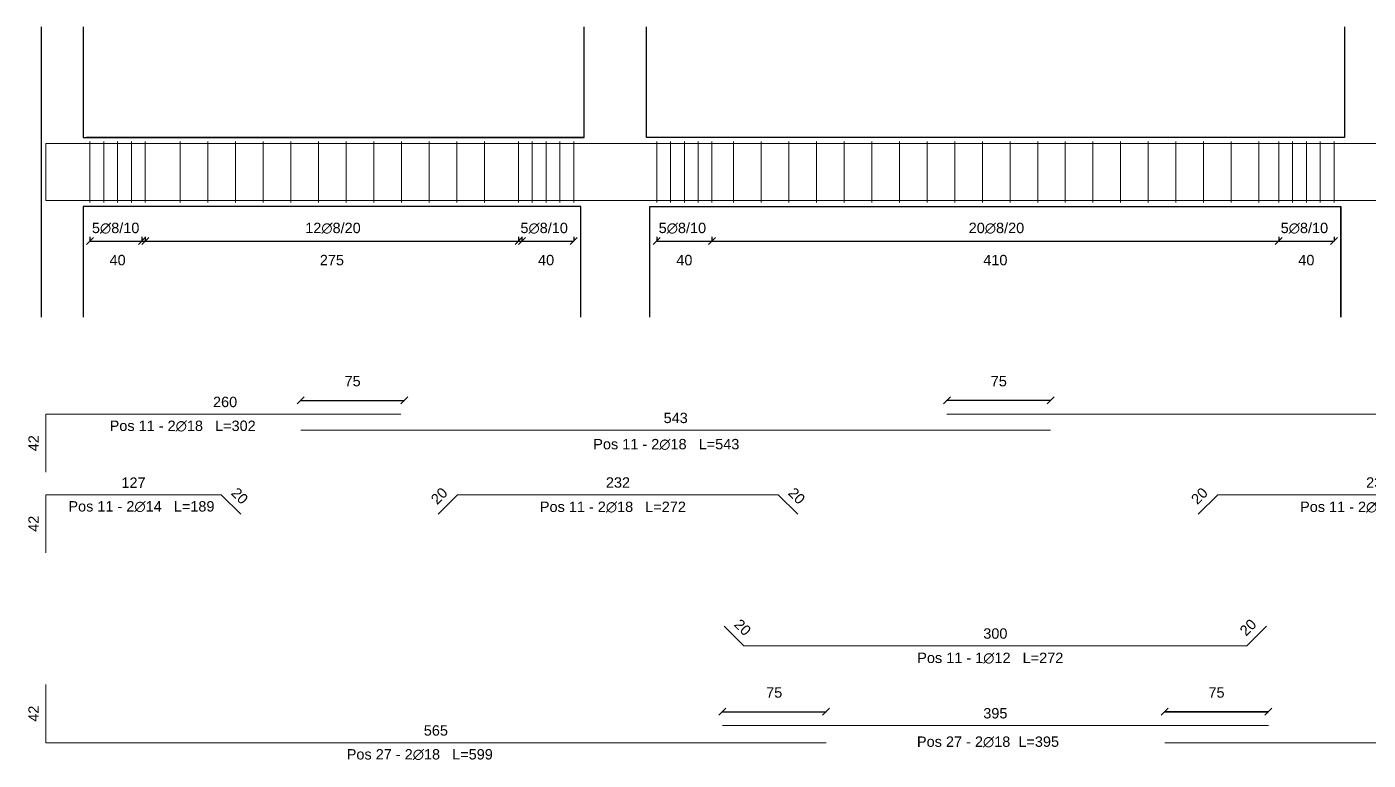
# Model space of a CAD drawing. Header units: millimetres. Extents: x -455371 to 117772, y -78417 to 116564.
# Drawn here: x -265607 to -255903, y -10194 to -4889 of the extents above; entities that cross this region are included whole.
import ezdxf

# ---------------------------------------------------------------- set-up
doc = ezdxf.new("R2010")
doc.units = ezdxf.units.MM
doc.layers.get('0').update_dxf_attribs({"color": 255})
for name, color, linetype, lineweight in [('armature', 5, 'Continuous', 18), ('Cls', 7, 'Continuous', 25), ('quote', 5, 'Continuous', 15), ('Scritte', 7, 'Continuous', 15), ('staffe', 10, 'Continuous', 15)]:
    doc.layers.add(name, color=color, linetype=linetype, lineweight=lineweight)
doc.styles.get("Standard").update_dxf_attribs({"font": 'arial.ttf'})
doc.dimstyles.new('per distinte 1 a 50', dxfattribs={"dimtxt": 75, "dimasz": 150, "dimexe": 0.18, "dimexo": 250, "dimgap": 50, "dimtad": 1, "dimdec": 0, "dimlfac": 0.1, "dimzin": 0, "dimdsep": 46, "dimtxsty": 'Standard', "dimblk": 'NONE', "dimcen": 0, "dimse1": 1, "dimse2": 1, "dimsd1": 1, "dimsd2": 1, "dimadec": 0, "dimazin": 0, "dimtfac": 1, "dimtdec": 0, "dimtix": 1, "dimtofl": 0, "dimtmove": 0, "dimatfit": 3, "dimldrblk": 'NONE', "dimfxl": 250, "dimfxlon": 1, "dimtolj": 1, "dimtzin": 0, "dimarcsym": 2})
doc.dimstyles.new('scala1 a 50', dxfattribs={"dimtxt": 75, "dimasz": 50, "dimexe": 0.18, "dimexo": 250, "dimgap": 100, "dimtad": 2, "dimdec": 0, "dimlfac": 0.1, "dimzin": 0, "dimdsep": 46, "dimtxsty": 'Standard', "dimblk": 'OBLIQUE', "dimcen": -100, "dimadec": 0, "dimazin": 0, "dimtfac": 1, "dimtdec": 0, "dimtofl": 0, "dimtmove": 0, "dimatfit": 3, "dimfxl": 250, "dimfxlon": 1, "dimtolj": 1, "dimtzin": 0, "dimarcsym": 0})

# ---------------------------------------------------------------- blocks, each defined once
blk = doc.blocks.new('*U354')
at = {"layer": 'staffe'}
blk.add_lwpolyline([(0, -220), (0, 220)], dxfattribs=at)
blk = doc.blocks.new('*U355')
at = {"layer": 'Cls', "color": 0, "linetype": 'ByBlock', "lineweight": -2, "transparency": 16777216}
for p in [(0, 0), (100, 0), (200, 0), (300, 0), (400, 0)]:
    blk.add_blockref('*U354', p, dxfattribs=at)
blk = doc.blocks.new('*U356')
at = {"layer": 'staffe'}
blk.add_lwpolyline([(0, -220), (0, 220)], dxfattribs=at)
blk = doc.blocks.new('*U357')
at = {"layer": 'Cls', "color": 0, "linetype": 'ByBlock', "lineweight": -2, "transparency": 16777216}
for p in [(0, 0), (100, 0), (200, 0), (300, 0), (400, 0)]:
    blk.add_blockref('*U356', p, dxfattribs=at)
blk = doc.blocks.new('*U378')
at = {"layer": 'staffe'}
blk.add_lwpolyline([(0, -220), (0, 220)], dxfattribs=at)
blk = doc.blocks.new('*U379')
at = {"layer": 'Cls', "color": 0, "linetype": 'ByBlock', "lineweight": -2, "transparency": 16777216}
for p in [(0, 0), (100, 0), (200, 0), (300, 0), (400, 0)]:
    blk.add_blockref('*U378', p, dxfattribs=at)
blk = doc.blocks.new('*U380')
at = {"layer": 'staffe'}
blk.add_lwpolyline([(0, -220), (0, 220)], dxfattribs=at)
blk = doc.blocks.new('*U381')
at = {"layer": 'Cls', "color": 0, "linetype": 'ByBlock', "lineweight": -2, "transparency": 16777216}
for p in [(0, 0), (100, 0), (200, 0), (300, 0), (400, 0)]:
    blk.add_blockref('*U380', p, dxfattribs=at)
blk = doc.blocks.new('*U482')
at = {"layer": 'staffe'}
blk.add_lwpolyline([(0, -220), (0, 220)], dxfattribs=at)
blk = doc.blocks.new('*U483')
at = {"layer": 'Cls', "color": 0, "linetype": 'ByBlock', "lineweight": -2, "transparency": 16777216}
for p in [(0, 0), (200, 0), (400, 0), (600, 0), (800, 0), (1000, 0), (1200, 0), (1400, 0), (1600, 0), (1800, 0), (2000, 0), (2200, 0)]:
    blk.add_blockref('*U482', p, dxfattribs=at)
blk = doc.blocks.new('*U503')
at = {"layer": 'staffe'}
blk.add_lwpolyline([(0, -220), (0, 220)], dxfattribs=at)
blk = doc.blocks.new('*U502')
at = {"layer": 'Cls', "color": 0, "linetype": 'ByBlock', "lineweight": -2, "transparency": 16777216}
for p in [(0, 0), (200, 0), (400, 0), (600, 0), (800, 0), (1000, 0), (1200, 0), (1400, 0), (1600, 0), (1800, 0), (2000, 0), (2200, 0), (2400, 0), (2600, 0), (2800, 0), (3000, 0), (3200, 0), (3400, 0), (3600, 0), (3800, 0)]:
    blk.add_blockref('*U503', p, dxfattribs=at)
blk = doc.blocks.new('_Oblique')
at = {"color": 0, "linetype": 'ByBlock', "lineweight": -2}
blk.add_line((-0.5, -0.5), (0.5, 0.5), dxfattribs=at)
blk = doc.blocks.new('*D573')
at = {"layer": 'Defpoints', "color": 0, "transparency": 16777216}
for p in [(-256550.4, -6158.5), (-256150.4, -6158.5), (-256150.4, -6438)]:
    blk.add_point(p, dxfattribs=at)
at = {"layer": 'quote', "color": 0, "lineweight": -2, "transparency": 16777216}
for p, q in [((-256550.4, -6408.5), (-256550.4, -6438.2)), ((-256550.4, -6438), (-256150.4, -6438)), ((-256150.4, -6408.5), (-256150.4, -6438.2))]:
    blk.add_line(p, q, dxfattribs=at)
at = {"layer": 'quote', "color": 0, "lineweight": -2, "transparency": 16777216, "xscale": 50, "yscale": 50, "zscale": 50, "rotation": 180}
blk.add_blockref('_Oblique', (-256550.4, -6438), dxfattribs=at)
at = {"layer": 'quote', "color": 0, "lineweight": -2, "transparency": 16777216, "xscale": 50, "yscale": 50, "zscale": 50}
blk.add_blockref('_Oblique', (-256150.4, -6438), dxfattribs=at)
at = {"layer": 'quote', "color": 0, "transparency": 16777216, "insert": (-256350.4, -6576.3), "char_height": 75, "attachment_point": 5}
blk.add_mtext('\\A1;40', dxfattribs=at)
blk = doc.blocks.new('*D574')
at = {"layer": 'Defpoints', "color": 0, "transparency": 16777216}
for p in [(-262050.4, -6158.5), (-261650.4, -6158.5), (-261650.4, -6438)]:
    blk.add_point(p, dxfattribs=at)
at = {"layer": 'quote', "color": 0, "lineweight": -2, "transparency": 16777216}
for p, q in [((-262050.4, -6408.5), (-262050.4, -6438.2)), ((-262050.4, -6438), (-261650.4, -6438)), ((-261650.4, -6408.5), (-261650.4, -6438.2))]:
    blk.add_line(p, q, dxfattribs=at)
at = {"layer": 'quote', "color": 0, "lineweight": -2, "transparency": 16777216, "xscale": 50, "yscale": 50, "zscale": 50, "rotation": 180}
blk.add_blockref('_Oblique', (-262050.4, -6438), dxfattribs=at)
at = {"layer": 'quote', "color": 0, "lineweight": -2, "transparency": 16777216, "xscale": 50, "yscale": 50, "zscale": 50}
blk.add_blockref('_Oblique', (-261650.4, -6438), dxfattribs=at)
at = {"layer": 'quote', "color": 0, "transparency": 16777216, "insert": (-261850.4, -6576.3), "char_height": 75, "attachment_point": 5}
blk.add_mtext('\\A1;40', dxfattribs=at)
blk = doc.blocks.new('*D609')
at = {"layer": 'Defpoints', "color": 0, "transparency": 16777216}
for p in [(-265150.4, -6158.5), (-264750.4, -6158.5), (-264750.4, -6438)]:
    blk.add_point(p, dxfattribs=at)
at = {"layer": 'quote', "color": 0, "lineweight": -2, "transparency": 16777216}
for p, q in [((-265150.4, -6408.5), (-265150.4, -6438.2)), ((-265150.4, -6438), (-264750.4, -6438)), ((-264750.4, -6408.5), (-264750.4, -6438.2))]:
    blk.add_line(p, q, dxfattribs=at)
at = {"layer": 'quote', "color": 0, "lineweight": -2, "transparency": 16777216, "xscale": 50, "yscale": 50, "zscale": 50, "rotation": 180}
blk.add_blockref('_Oblique', (-265150.4, -6438), dxfattribs=at)
at = {"layer": 'quote', "color": 0, "lineweight": -2, "transparency": 16777216, "xscale": 50, "yscale": 50, "zscale": 50}
blk.add_blockref('_Oblique', (-264750.4, -6438), dxfattribs=at)
at = {"layer": 'quote', "color": 0, "transparency": 16777216, "insert": (-264950.4, -6576.3), "char_height": 75, "attachment_point": 5}
blk.add_mtext('\\A1;40', dxfattribs=at)
blk = doc.blocks.new('*D613')
at = {"layer": 'Defpoints', "color": 0, "transparency": 16777216}
for p in [(-261050.4, -6158.5), (-260650.4, -6158.5), (-260650.4, -6438)]:
    blk.add_point(p, dxfattribs=at)
at = {"layer": 'quote', "color": 0, "lineweight": -2, "transparency": 16777216}
for p, q in [((-261050.4, -6408.5), (-261050.4, -6438.2)), ((-261050.4, -6438), (-260650.4, -6438)), ((-260650.4, -6408.5), (-260650.4, -6438.2))]:
    blk.add_line(p, q, dxfattribs=at)
at = {"layer": 'quote', "color": 0, "lineweight": -2, "transparency": 16777216, "xscale": 50, "yscale": 50, "zscale": 50, "rotation": 180}
blk.add_blockref('_Oblique', (-261050.4, -6438), dxfattribs=at)
at = {"layer": 'quote', "color": 0, "lineweight": -2, "transparency": 16777216, "xscale": 50, "yscale": 50, "zscale": 50}
blk.add_blockref('_Oblique', (-260650.4, -6438), dxfattribs=at)
at = {"layer": 'quote', "color": 0, "transparency": 16777216, "insert": (-260850.4, -6576.3), "char_height": 75, "attachment_point": 5}
blk.add_mtext('\\A1;40', dxfattribs=at)
blk = doc.blocks.new('*D665')
at = {"layer": 'Defpoints', "color": 0, "transparency": 16777216}
for p in [(-264775.4, -6158.5), (-262025.4, -6158.5), (-262025.4, -6438)]:
    blk.add_point(p, dxfattribs=at)
at = {"layer": 'quote', "color": 0, "lineweight": -2, "transparency": 16777216}
for p, q in [((-264775.4, -6408.5), (-264775.4, -6438.2)), ((-264775.4, -6438), (-262025.4, -6438)), ((-262025.4, -6408.5), (-262025.4, -6438.2))]:
    blk.add_line(p, q, dxfattribs=at)
at = {"layer": 'quote', "color": 0, "lineweight": -2, "transparency": 16777216, "xscale": 50, "yscale": 50, "zscale": 50, "rotation": 180}
blk.add_blockref('_Oblique', (-264775.4, -6438), dxfattribs=at)
at = {"layer": 'quote', "color": 0, "lineweight": -2, "transparency": 16777216, "xscale": 50, "yscale": 50, "zscale": 50}
blk.add_blockref('_Oblique', (-262025.4, -6438), dxfattribs=at)
at = {"layer": 'quote', "color": 0, "transparency": 16777216, "insert": (-263400.4, -6576.3), "char_height": 75, "attachment_point": 5}
blk.add_mtext('\\A1;275', dxfattribs=at)
blk = doc.blocks.new('*D666')
at = {"layer": 'Defpoints', "color": 0, "transparency": 16777216}
for p in [(-260650.4, -6158.5), (-256550.4, -6158.5), (-256550.4, -6438)]:
    blk.add_point(p, dxfattribs=at)
at = {"layer": 'quote', "color": 0, "lineweight": -2, "transparency": 16777216}
for p, q in [((-260650.4, -6408.5), (-260650.4, -6438.2)), ((-260650.4, -6438), (-256550.4, -6438)), ((-256550.4, -6408.5), (-256550.4, -6438.2))]:
    blk.add_line(p, q, dxfattribs=at)
at = {"layer": 'quote', "color": 0, "lineweight": -2, "transparency": 16777216, "xscale": 50, "yscale": 50, "zscale": 50, "rotation": 180}
blk.add_blockref('_Oblique', (-260650.4, -6438), dxfattribs=at)
at = {"layer": 'quote', "color": 0, "lineweight": -2, "transparency": 16777216, "xscale": 50, "yscale": 50, "zscale": 50}
blk.add_blockref('_Oblique', (-256550.4, -6438), dxfattribs=at)
at = {"layer": 'quote', "color": 0, "transparency": 16777216, "insert": (-258600.4, -6576.3), "char_height": 75, "attachment_point": 5}
blk.add_mtext('\\A1;410', dxfattribs=at)
blk = doc.blocks.new('*D1148')
at = {"layer": 'Defpoints', "color": 0, "transparency": 16777216}
for p in [(-265470.4, -9647.3), (-265470.4, -9647.3), (-265470.4, -10067.3)]:
    blk.add_point(p, dxfattribs=at)
at = {"layer": 'quote', "color": 0, "transparency": 16777216, "insert": (-265558, -9857.3), "char_height": 75, "attachment_point": 5, "rotation": 90}
blk.add_mtext('\\A1;42', dxfattribs=at)
blk = doc.blocks.new('_None')
blk = doc.blocks.new('*D1149')
at = {"layer": 'Defpoints', "color": 0, "transparency": 16777216}
for p in [(-265470.4, -10067.3), (-259825.4, -10067.3), (-259825.4, -10067.3)]:
    blk.add_point(p, dxfattribs=at)
at = {"layer": 'quote', "color": 0, "transparency": 16777216, "insert": (-262647.9, -9979.1), "char_height": 75, "attachment_point": 5}
blk.add_mtext('\\A1;565', dxfattribs=at)
blk = doc.blocks.new('*D1151')
at = {"layer": 'Defpoints', "color": 0, "transparency": 16777216}
for p in [(-257375.4, -10067.3), (-257375.4, -10067.3), (-251730.4, -10067.3)]:
    blk.add_point(p, dxfattribs=at)
at = {"layer": 'quote', "color": 0, "transparency": 16777216, "insert": (-254552.9, -9979.1), "char_height": 75, "attachment_point": 5}
blk.add_mtext('\\A1;565', dxfattribs=at)
blk = doc.blocks.new('*D1152')
at = {"layer": 'Defpoints', "color": 0, "transparency": 16777216}
for p in [(-259825.4, -9842.8), (-260575.4, -9943), (-259825.4, -10067.3)]:
    blk.add_point(p, dxfattribs=at)
at = {"layer": 'quote', "color": 0, "lineweight": -2, "transparency": 16777216}
for p, q in [((-260575.4, -9842.8), (-260575.4, -9842.6)), ((-260575.4, -9842.8), (-259825.4, -9842.8)), ((-259825.4, -9842.8), (-259825.4, -9842.6))]:
    blk.add_line(p, q, dxfattribs=at)
at = {"layer": 'quote', "color": 0, "lineweight": -2, "transparency": 16777216, "xscale": 50, "yscale": 50, "zscale": 50, "rotation": 180}
blk.add_blockref('_Oblique', (-260575.4, -9842.8), dxfattribs=at)
at = {"layer": 'quote', "color": 0, "lineweight": -2, "transparency": 16777216, "xscale": 50, "yscale": 50, "zscale": 50}
blk.add_blockref('_Oblique', (-259825.4, -9842.8), dxfattribs=at)
at = {"layer": 'quote', "color": 0, "transparency": 16777216, "insert": (-260200.4, -9704.6), "char_height": 75, "attachment_point": 5}
blk.add_mtext('\\A1;75', dxfattribs=at)
blk = doc.blocks.new('*D1153')
at = {"layer": 'Defpoints', "color": 0, "transparency": 16777216}
for p in [(-260575.4, -9943), (-256625.4, -9943), (-256625.4, -9943)]:
    blk.add_point(p, dxfattribs=at)
at = {"layer": 'quote', "color": 0, "transparency": 16777216, "insert": (-258600.4, -9854.7), "char_height": 75, "attachment_point": 5}
blk.add_mtext('\\A1;395', dxfattribs=at)
blk = doc.blocks.new('*D1154')
at = {"layer": 'Defpoints', "color": 0, "transparency": 16777216}
for p in [(-256625.4, -9842.8), (-257375.4, -9943), (-256625.4, -9943)]:
    blk.add_point(p, dxfattribs=at)
at = {"layer": 'quote', "color": 0, "lineweight": -2, "transparency": 16777216}
for p, q in [((-257375.4, -9842.8), (-257375.4, -9842.6)), ((-257375.4, -9842.8), (-256625.4, -9842.8)), ((-256625.4, -9842.8), (-256625.4, -9842.6))]:
    blk.add_line(p, q, dxfattribs=at)
at = {"layer": 'quote', "color": 0, "lineweight": -2, "transparency": 16777216, "xscale": 50, "yscale": 50, "zscale": 50, "rotation": 180}
blk.add_blockref('_Oblique', (-257375.4, -9842.8), dxfattribs=at)
at = {"layer": 'quote', "color": 0, "lineweight": -2, "transparency": 16777216, "xscale": 50, "yscale": 50, "zscale": 50}
blk.add_blockref('_Oblique', (-256625.4, -9842.8), dxfattribs=at)
at = {"layer": 'quote', "color": 0, "transparency": 16777216, "insert": (-257000.4, -9704.6), "char_height": 75, "attachment_point": 5}
blk.add_mtext('\\A1;75', dxfattribs=at)
blk = doc.blocks.new('*D1155')
at = {"layer": 'Defpoints', "color": 0, "transparency": 16777216}
for p in [(-265470.4, -7690.8), (-265470.4, -7690.8), (-265470.4, -8110.8)]:
    blk.add_point(p, dxfattribs=at)
at = {"layer": 'quote', "color": 0, "transparency": 16777216, "insert": (-265558, -7900.8), "char_height": 75, "attachment_point": 5, "rotation": 90}
blk.add_mtext('\\A1;42', dxfattribs=at)
blk = doc.blocks.new('*D1156')
at = {"layer": 'Defpoints', "color": 0, "transparency": 16777216}
for p in [(-265470.4, -7690.8), (-262875.4, -7690.8), (-262875.4, -7690.8)]:
    blk.add_point(p, dxfattribs=at)
at = {"layer": 'quote', "color": 0, "transparency": 16777216, "insert": (-264172.9, -7602.5), "char_height": 75, "attachment_point": 5}
blk.add_mtext('\\A1;260', dxfattribs=at)
blk = doc.blocks.new('*D1157')
at = {"layer": 'Defpoints', "color": 0, "transparency": 16777216}
for p in [(-262875.4, -7590.6), (-262875.4, -7690.8), (-263625.4, -7806.6)]:
    blk.add_point(p, dxfattribs=at)
at = {"layer": 'quote', "color": 0, "lineweight": -2, "transparency": 16777216}
for p, q in [((-263625.4, -7590.6), (-263625.4, -7590.4)), ((-263625.4, -7590.6), (-262875.4, -7590.6)), ((-262875.4, -7590.6), (-262875.4, -7590.4))]:
    blk.add_line(p, q, dxfattribs=at)
at = {"layer": 'quote', "color": 0, "lineweight": -2, "transparency": 16777216, "xscale": 50, "yscale": 50, "zscale": 50, "rotation": 180}
blk.add_blockref('_Oblique', (-263625.4, -7590.6), dxfattribs=at)
at = {"layer": 'quote', "color": 0, "lineweight": -2, "transparency": 16777216, "xscale": 50, "yscale": 50, "zscale": 50}
blk.add_blockref('_Oblique', (-262875.4, -7590.6), dxfattribs=at)
at = {"layer": 'quote', "color": 0, "transparency": 16777216, "insert": (-263250.4, -7452.4), "char_height": 75, "attachment_point": 5}
blk.add_mtext('\\A1;75', dxfattribs=at)
blk = doc.blocks.new('*D1161')
at = {"layer": 'Defpoints', "color": 0, "transparency": 16777216}
for p in [(-258950.4, -7590.6), (-258950.4, -7690.8), (-258200.4, -7806.6)]:
    blk.add_point(p, dxfattribs=at)
at = {"layer": 'quote', "color": 0, "lineweight": -2, "transparency": 16777216}
for p, q in [((-258950.4, -7590.6), (-258950.4, -7590.4)), ((-258200.4, -7590.6), (-258950.4, -7590.6)), ((-258200.4, -7590.6), (-258200.4, -7590.4))]:
    blk.add_line(p, q, dxfattribs=at)
at = {"layer": 'quote', "color": 0, "lineweight": -2, "transparency": 16777216, "xscale": 50, "yscale": 50, "zscale": 50, "rotation": 180}
blk.add_blockref('_Oblique', (-258950.4, -7590.6), dxfattribs=at)
at = {"layer": 'quote', "color": 0, "lineweight": -2, "transparency": 16777216, "xscale": 50, "yscale": 50, "zscale": 50}
blk.add_blockref('_Oblique', (-258200.4, -7590.6), dxfattribs=at)
at = {"layer": 'quote', "color": 0, "transparency": 16777216, "insert": (-258575.4, -7452.4), "char_height": 75, "attachment_point": 5}
blk.add_mtext('\\A1;75', dxfattribs=at)
blk = doc.blocks.new('*D1162')
at = {"layer": 'Defpoints', "color": 0, "transparency": 16777216}
for p in [(-263625.4, -7806.6), (-258200.4, -7806.6), (-258200.4, -7806.6)]:
    blk.add_point(p, dxfattribs=at)
at = {"layer": 'quote', "color": 0, "transparency": 16777216, "insert": (-260912.9, -7718.3), "char_height": 75, "attachment_point": 5}
blk.add_mtext('\\A1;543', dxfattribs=at)
blk = doc.blocks.new('*D1163')
at = {"layer": 'Defpoints', "color": 0, "transparency": 16777216}
for p in [(-262490.6, -8273.6), (-262490.6, -8273.6), (-262632, -8415.1)]:
    blk.add_point(p, dxfattribs=at)
at = {"layer": 'quote', "color": 0, "transparency": 16777216, "insert": (-262623.8, -8281.9), "char_height": 75, "attachment_point": 5, "rotation": 45}
blk.add_mtext('\\A1;20', dxfattribs=at)
blk = doc.blocks.new('*D1144')
at = {"layer": 'Defpoints', "color": 0, "transparency": 16777216}
for p in [(-260170.6, -8273.6), (-260170.6, -8273.6), (-260029.2, -8415.1)]:
    blk.add_point(p, dxfattribs=at)
at = {"layer": 'quote', "color": 0, "transparency": 16777216, "insert": (-260037.5, -8281.9), "char_height": 75, "attachment_point": 5, "rotation": 315}
blk.add_mtext('\\A1;20', dxfattribs=at)
blk = doc.blocks.new('*D1145')
at = {"layer": 'Defpoints', "color": 0, "transparency": 16777216}
for p in [(-262490.6, -8273.6), (-260170.6, -8273.6), (-260170.6, -8273.6)]:
    blk.add_point(p, dxfattribs=at)
at = {"layer": 'quote', "color": 0, "transparency": 16777216, "insert": (-261330.6, -8185.3), "char_height": 75, "attachment_point": 5}
blk.add_mtext('\\A1;232', dxfattribs=at)
blk = doc.blocks.new('*D1164')
at = {"layer": 'Defpoints', "color": 0, "transparency": 16777216}
for p in [(-256990.6, -8273.6), (-256990.6, -8273.6), (-257132, -8415.1)]:
    blk.add_point(p, dxfattribs=at)
at = {"layer": 'quote', "color": 0, "transparency": 16777216, "insert": (-257123.8, -8281.9), "char_height": 75, "attachment_point": 5, "rotation": 45}
blk.add_mtext('\\A1;20', dxfattribs=at)
blk = doc.blocks.new('*D1147')
at = {"layer": 'Defpoints', "color": 0, "transparency": 16777216}
for p in [(-256990.6, -8273.6), (-254670.6, -8273.6), (-254670.6, -8273.6)]:
    blk.add_point(p, dxfattribs=at)
at = {"layer": 'quote', "color": 0, "transparency": 16777216, "insert": (-255830.6, -8185.3), "char_height": 75, "attachment_point": 5}
blk.add_mtext('\\A1;232', dxfattribs=at)
blk = doc.blocks.new('*D1135')
at = {"layer": 'Defpoints', "color": 0, "transparency": 16777216}
for p in [(-265470.4, -8273.6), (-265470.4, -8273.6), (-265470.4, -8693.6)]:
    blk.add_point(p, dxfattribs=at)
at = {"layer": 'quote', "color": 0, "transparency": 16777216, "insert": (-265558, -8483.6), "char_height": 75, "attachment_point": 5, "rotation": 90}
blk.add_mtext('\\A1;42', dxfattribs=at)
blk = doc.blocks.new('*D1136')
at = {"layer": 'Defpoints', "color": 0, "transparency": 16777216}
for p in [(-265470.4, -8273.6), (-264200.4, -8273.6), (-264200.4, -8273.6)]:
    blk.add_point(p, dxfattribs=at)
at = {"layer": 'quote', "color": 0, "transparency": 16777216, "insert": (-264835.4, -8186), "char_height": 75, "attachment_point": 5}
blk.add_mtext('\\A1;127', dxfattribs=at)
blk = doc.blocks.new('*D1140')
at = {"layer": 'Defpoints', "color": 0, "transparency": 16777216}
for p in [(-264200.4, -8273.6), (-264200.4, -8273.6), (-264059, -8415.1)]:
    blk.add_point(p, dxfattribs=at)
at = {"layer": 'quote', "color": 0, "transparency": 16777216, "insert": (-264067.2, -8281.9), "char_height": 75, "attachment_point": 5, "rotation": 315}
blk.add_mtext('\\A1;20', dxfattribs=at)
blk = doc.blocks.new('*D1137')
at = {"layer": 'Defpoints', "color": 0, "transparency": 16777216}
for p in [(-260561.8, -9224.8), (-260561.8, -9224.8), (-260420.4, -9366.2)]:
    blk.add_point(p, dxfattribs=at)
at = {"layer": 'quote', "color": 0, "transparency": 16777216, "insert": (-260428.7, -9233), "char_height": 75, "attachment_point": 5, "rotation": 315}
blk.add_mtext('\\A1;20', dxfattribs=at)
blk = doc.blocks.new('*D1138')
at = {"layer": 'Defpoints', "color": 0, "transparency": 16777216}
for p in [(-256639, -9224.8), (-256639, -9224.8), (-256780.4, -9366.2)]:
    blk.add_point(p, dxfattribs=at)
at = {"layer": 'quote', "color": 0, "transparency": 16777216, "insert": (-256772.1, -9233), "char_height": 75, "attachment_point": 5, "rotation": 45}
blk.add_mtext('\\A1;20', dxfattribs=at)
blk = doc.blocks.new('*D1139')
at = {"layer": 'Defpoints', "color": 0, "transparency": 16777216}
for p in [(-260100.4, -9366.2), (-257100.4, -9366.2), (-257100.4, -9366.2)]:
    blk.add_point(p, dxfattribs=at)
at = {"layer": 'quote', "color": 0, "transparency": 16777216, "insert": (-258600.4, -9277.9), "char_height": 75, "attachment_point": 5}
blk.add_mtext('\\A1;300', dxfattribs=at)

msp = doc.modelspace()

# ---------------------------------------------------------------- linework, layer by layer
at = {"layer": 'armature'}
msp.add_lwpolyline([(-265470.4, -5732.5), (-251730.4, -5732.5), (-251730.4, -6144.5), (-265470.4, -6144.5)], close=True, dxfattribs=at)
for points in [[(-265470.4, -8110.8), (-265470.4, -7690.8), (-265100.4, -7690.8), (-263275.4, -7690.8), (-262900.4, -7690.8)], [(-253575.4, -7690.8), (-258950.4, -7690.8)], [(-263625.4, -7806.6), (-262050.4, -7806.6), (-261350.4, -7806.6), (-260650.4, -7806.6), (-258200.4, -7806.6)], [(-265470.4, -8693.6), (-265470.4, -8273.6), (-265100.4, -8273.6), (-264700.4, -8273.6), (-264200.4, -8273.6), (-264059, -8415.1)], [(-260029.2, -8415.1), (-260170.6, -8273.6), (-260580.6, -8273.6), (-262080.6, -8273.6), (-262490.6, -8273.6), (-262632, -8415.1)], [(-254529.2, -8415.1), (-254670.6, -8273.6), (-255080.6, -8273.6), (-256580.6, -8273.6), (-256990.6, -8273.6), (-257132, -8415.1)], [(-260561.8, -9224.8), (-260420.4, -9366.2)], [(-256780.4, -9366.2), (-256639, -9224.8)], [(-260420.4, -9366.2), (-260100.4, -9366.2)], [(-257100.4, -9366.2), (-260100.4, -9366.2)], [(-257100.4, -9366.2), (-256780.4, -9366.2)], [(-265470.4, -9647.3), (-265470.4, -10067.3), (-265100.4, -10067.3), (-263275.4, -10067.3), (-260800.4, -10067.3), (-260200.4, -10067.3), (-259825.4, -10067.3)], [(-251730.4, -9647.3), (-251730.4, -10067.3), (-252100.4, -10067.3), (-253925.4, -10067.3), (-256400.4, -10067.3), (-257000.4, -10067.3), (-257375.4, -10067.3)], [(-258600.4, -9943), (-260575.4, -9943)], [(-258600.4, -9943), (-256625.4, -9943)]]:
    msp.add_lwpolyline(points, dxfattribs=at)
at = {"layer": 'Cls'}
for points in [[(-265500.4, -6988.5), (-265500.4, -4888.5)], [(-265200.4, -4888.5), (-265200.4, -5688.5), (-261575.4, -5688.5), (-265175.4, -5688.5)], [(-261575.4, -5688.5), (-261575.4, -4888.5)], [(-256075.4, -4888.5), (-256075.4, -5688.5), (-261125.4, -5688.5), (-261125.4, -4888.5)], [(-261600.4, -6988.5), (-261600.4, -6188.5), (-265200.4, -6188.5), (-265200.4, -6988.5)], [(-261100.4, -6988.5), (-261100.4, -6188.5), (-256100.4, -6188.5), (-256100.4, -6988.5), (-256100.4, -6188.5)], [(-256625.4, -9842.8), (-257375.4, -9842.8)]]:
    msp.add_lwpolyline(points, dxfattribs=at)

# ---------------------------------------------------------------- block references
for name, p in [('*U355', (-265150.4, -5938.5)), ('*U483', (-264497.2, -5938.5)), ('*U357', (-261050.4, -5938.5)), ('*U502', (-260494.2, -5938.5))]:
    msp.add_blockref(name, p, dxfattribs=at)
at = {"layer": 'Cls', "xscale": -1}
for name, p in [('*U379', (-261650.4, -5938.5)), ('*U381', (-256150.4, -5938.5))]:
    msp.add_blockref(name, p, dxfattribs=at)

# ---------------------------------------------------------------- texts
at = {"layer": 'Scritte', "char_height": 75, "attachment_point": 1}
for s, width, insert in [('5∅8/10 ', 371.945, (-265136.3, -6305.8)), ('12∅8/20', 371.945, (-263593.2, -6305.8)), ('5∅8/10 ', 371.945, (-262036.3, -6305.8)), ('5∅8/10 ', 371.945, (-261036.3, -6305.8)), ('20∅8/20', 371.945, (-258793.2, -6305.8)), ('5∅8/10 ', 371.945, (-256536.3, -6305.8)), ('Pos 11 - 2∅18   L=302', 1084.771, (-265008, -7737.1)), ('Pos 11 - 2∅18   L=543', 1084.771, (-261509.4, -7869.8)), ('Pos 11 - 2∅14   L=189', 1084.771, (-265306.4, -8319.9)), ('Pos 11 - 2∅18   L=272', 1084.771, (-261895.8, -8323.2)), ('Pos 11 - 2∅18  L=272', 1084.771, (-256395.8, -8323.2)), ('Pos 11 - 1∅12   L=272', 1084.771, (-259165.6, -9415.8)), ('Pos 27 - 2∅18  L=395', 1084.771, (-259167.5, -10022.2)), ('Pos 27 - 2∅18   L=599', 1084.771, (-263292.8, -10113.6))]:
    msp.add_mtext_dynamic_manual_height_columns(s, width=width, gutter_width=12.5, heights=[0], dxfattribs=dict(at, insert=insert))

# ---------------------------------------------------------------- dimensions: what is measured, and where the dimension line sits
at = {"layer": 'quote'}
for base, p1, p2, dimstyle, picture, middle in [((-264750.4, -6438), (-265150.4, -6158.5), (-264750.4, -6158.5), 'scala1 a 50', '*D609', (-264950.4, -6576.3)), ((-262025.4, -6438), (-264775.4, -6158.5), (-262025.4, -6158.5), 'scala1 a 50', '*D665', (-263400.4, -6576.3)), ((-261650.4, -6438), (-262050.4, -6158.5), (-261650.4, -6158.5), 'scala1 a 50', '*D574', (-261850.4, -6576.3)), ((-260650.4, -6438), (-261050.4, -6158.5), (-260650.4, -6158.5), 'scala1 a 50', '*D613', (-260850.4, -6576.3)), ((-256550.4, -6438), (-260650.4, -6158.5), (-256550.4, -6158.5), 'scala1 a 50', '*D666', (-258600.4, -6576.3)), ((-256150.4, -6438), (-256550.4, -6158.5), (-256150.4, -6158.5), 'scala1 a 50', '*D573', (-256350.4, -6576.3)), ((-262875.4, -7590.6), (-263625.4, -7806.6), (-262875.4, -7690.8), 'scala1 a 50', '*D1157', (-263250.4, -7452.4)), ((-262875.3805821, -7690.7802533), (-265470.3805821, -7690.7802533), (-262875.3805821, -7690.7802533), 'per distinte 1 a 50', '*D1156', (-264172.8805821, -7602.4872792)), ((-258200.3805821, -7806.6433811), (-263625.3805821, -7806.6433811), (-258200.3805821, -7806.6433811), 'per distinte 1 a 50', '*D1162', (-260912.8805821, -7718.3248272)), ((-264200.4, -8273.6), (-265470.4, -8273.6), (-264200.4, -8273.6), 'per distinte 1 a 50', '*D1136', (-264835.4, -8186)), ((-260170.6, -8273.6), (-262490.6, -8273.6), (-260170.6, -8273.6), 'per distinte 1 a 50', '*D1145', (-261330.6, -8185.3)), ((-254670.6, -8273.6), (-256990.6, -8273.6), (-254670.6, -8273.6), 'per distinte 1 a 50', '*D1147', (-255830.6, -8185.3)), ((-257100.4, -9366.2), (-260100.4, -9366.2), (-257100.4, -9366.2), 'per distinte 1 a 50', '*D1139', (-258600.4, -9277.9)), ((-259825.4, -9842.8), (-260575.4, -9943), (-259825.4, -10067.3), 'scala1 a 50', '*D1152', (-260200.4, -9704.6)), ((-256625.4, -9842.8), (-257375.4, -9943), (-256625.4, -9943), 'scala1 a 50', '*D1154', (-257000.4, -9704.6)), ((-256625.4, -9943), (-260575.4, -9943), (-256625.4, -9943), 'per distinte 1 a 50', '*D1153', (-258600.4, -9854.7)), ((-259825.3805821, -10067.3497619), (-265470.3805821, -10067.3497619), (-259825.3805821, -10067.3497619), 'per distinte 1 a 50', '*D1149', (-262647.8805821, -9979.0567879))]:
    dim = msp.add_linear_dim(base=base, p1=p1, p2=p2, dimstyle=dimstyle, dxfattribs=at)
    dim.commit()
    dim.dimension.update_dxf_attribs({"geometry": picture, "text_midpoint": middle})
for base, p1, p2, angle, dimstyle, picture, middle in [((-258950.4, -7590.6), (-258200.4, -7806.6), (-258950.4, -7690.8), 180, 'scala1 a 50', '*D1161', (-258575.4, -7452.4)), ((-265470.4, -7690.8), (-265470.4, -8110.8), (-265470.4, -7690.8), 90, 'per distinte 1 a 50', '*D1155', (-265558, -7900.8)), ((-265470.4, -8273.6), (-265470.4, -8693.6), (-265470.4, -8273.6), 90, 'per distinte 1 a 50', '*D1135', (-265558, -8483.6)), ((-265470.4, -9647.3), (-265470.4, -10067.3), (-265470.4, -9647.3), 90, 'per distinte 1 a 50', '*D1148', (-265558, -9857.3)), ((-257375.3805821, -10067.3497619), (-251730.3805821, -10067.3497619), (-257375.3805821, -10067.3497619), 180, 'per distinte 1 a 50', '*D1151', (-254552.8805821, -9979.0567879))]:
    dim = msp.add_linear_dim(base=base, p1=p1, p2=p2, angle=angle, dimstyle=dimstyle, dxfattribs=at)
    dim.commit()
    dim.dimension.update_dxf_attribs({"geometry": picture, "text_midpoint": middle})
for p1, p2, picture, middle in [((-264059, -8415.1), (-264200.4, -8273.6), '*D1140', (-264067.2, -8281.9)), ((-262632, -8415.1), (-262490.6, -8273.6), '*D1163', (-262623.8, -8281.9)), ((-260029.2, -8415.1), (-260170.6, -8273.6), '*D1144', (-260037.5, -8281.9)), ((-257132, -8415.1), (-256990.6, -8273.6), '*D1164', (-257123.8, -8281.9)), ((-260420.4, -9366.2), (-260561.8, -9224.8), '*D1137', (-260428.7, -9233)), ((-256780.4, -9366.2), (-256639, -9224.8), '*D1138', (-256772.1, -9233))]:
    dim = msp.add_aligned_dim(p1=p1, p2=p2, distance=0, dimstyle='per distinte 1 a 50', dxfattribs=at)
    dim.commit()
    dim.dimension.update_dxf_attribs({"geometry": picture, "text_midpoint": middle})

doc.saveas('drawing.dxf')
